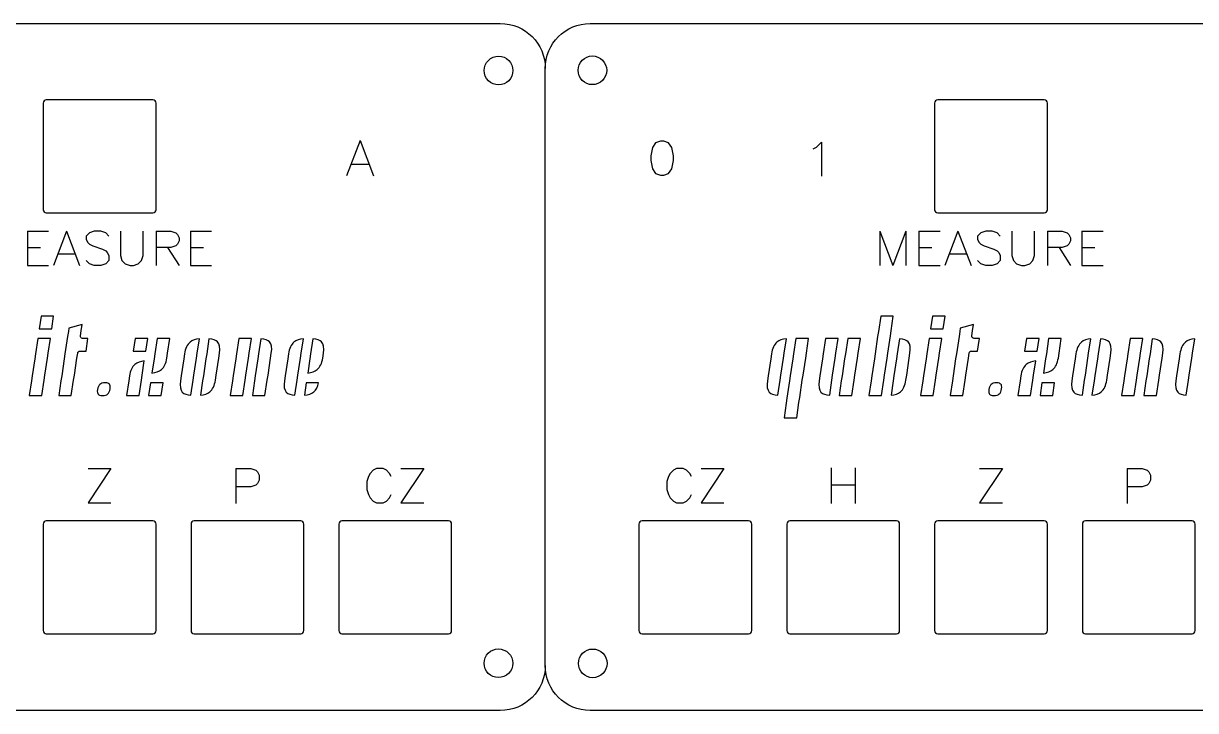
# Model space of a CAD drawing. Extents: x 0 to 498, y 0 to 383.
# Drawn here: x 240.4 to 371.3, y 0 to 76.7 of the extents above; entities that cross this region are included whole.
import ezdxf

# ---------------------------------------------------------------- set-up
doc = ezdxf.new("R2010")
doc.units = 0
doc.layers.get('0').update_dxf_attribs({"true_color": 0xffffff})

msp = doc.modelspace()

# ---------------------------------------------------------------- linework, layer by layer
at = {"color": 1, "true_color": 0xff0000}
for p, q in [((204.14, 76.7), (293.65, 76.7)), ((303.7, 76.7), (393.21, 76.7)), ((303.7, 76.7), (303.7, 76.7)), ((295.06, 71.45), (295.06, 71.45)), ((298.68, 5.03), (298.68, 71.67)), ((305.54, 71.47), (305.54, 71.47)), ((254.85, 68.16), (242.95, 68.16)), ((354.41, 68.16), (342.51, 68.16)), ((242.95, 55.55), (254.85, 55.55)), ((342.51, 55.55), (354.41, 55.55)), ((242.36, 44.02), (242.15, 42.6)), ((243.77, 44.02), (242.36, 44.02)), ((243.56, 42.6), (243.77, 44.02)), ((337.55, 44.02), (336.14, 44.02)), ((336.14, 44.02), (336.14, 44.02)), ((337.31, 42.38), (337.55, 44.02)), ((341.92, 44.02), (341.71, 42.6)), ((343.33, 44.02), (341.92, 44.02)), ((343.12, 42.6), (343.33, 44.02)), ((242.15, 42.6), (243.56, 42.6)), ((245.41, 42.31), (245.33, 41.76)), ((245.46, 42.67), (245.41, 42.31)), ((246.94, 43.1), (245.46, 42.67)), ((246.75, 41.83), (246.83, 42.38)), ((246.83, 42.38), (246.94, 43.1)), ((246.94, 43.1), (246.94, 43.1)), ((335.88, 42.31), (335.8, 41.76)), ((337.22, 41.83), (337.31, 42.38)), ((341.71, 42.6), (343.12, 42.6)), ((344.97, 42.31), (344.89, 41.76)), ((345.02, 42.67), (344.97, 42.31)), ((346.5, 43.1), (345.02, 42.67)), ((346.31, 41.83), (346.39, 42.38)), ((346.39, 42.38), (346.5, 43.1)), ((346.5, 43.1), (346.5, 43.1)), ((243.4, 41.54), (241.99, 41.54)), ((243.15, 39.9), (243.4, 41.54)), ((245.33, 41.76), (245.03, 39.83)), ((247.39, 40.12), (247.6, 41.54)), ((252.86, 41.54), (252.65, 40.12)), ((254.27, 41.54), (252.86, 41.54)), ((254.06, 40.12), (254.27, 41.54)), ((256.75, 41.54), (255.33, 41.54)), ((255.33, 41.54), (255.33, 41.54)), ((256.5, 39.9), (256.75, 41.54)), ((259.81, 39.9), (260.05, 41.5)), ((261.11, 41.51), (260.86, 39.83)), ((261.11, 41.51), (261.11, 41.51)), ((264.44, 41.54), (264.18, 39.83)), ((265.85, 41.54), (264.44, 41.54)), ((265.6, 39.9), (265.85, 41.54)), ((266.91, 41.51), (266.66, 39.83)), ((266.91, 41.51), (266.91, 41.51)), ((271.42, 39.9), (271.66, 41.5)), ((272.72, 41.51), (272.47, 39.83)), ((272.72, 41.51), (272.72, 41.51)), ((325.36, 39.9), (325.6, 41.5)), ((328.08, 41.54), (326.67, 41.54)), ((326.67, 41.54), (326.67, 41.54)), ((327.84, 39.9), (328.08, 41.54)), ((329.98, 41.54), (329.72, 39.83)), ((331.39, 41.54), (329.98, 41.54)), ((331.14, 39.9), (331.39, 41.54)), ((332.46, 41.54), (332.2, 39.83)), ((333.87, 41.54), (332.46, 41.54)), ((333.62, 39.9), (333.87, 41.54)), ((335.8, 41.76), (335.51, 39.83)), ((336.93, 39.9), (337.22, 41.83)), ((338.24, 41.51), (337.98, 39.83)), ((338.24, 41.51), (338.24, 41.51)), ((342.96, 41.54), (341.55, 41.54)), ((342.71, 39.9), (342.96, 41.54)), ((344.89, 41.76), (344.59, 39.83)), ((346.95, 40.12), (347.16, 41.54)), ((352.42, 41.54), (352.21, 40.12)), ((353.83, 41.54), (352.42, 41.54)), ((353.62, 40.12), (353.83, 41.54)), ((356.31, 41.54), (354.89, 41.54)), ((354.89, 41.54), (354.89, 41.54)), ((356.06, 39.9), (356.31, 41.54)), ((359.36, 39.9), (359.61, 41.5)), ((360.67, 41.51), (360.42, 39.83)), ((360.67, 41.51), (360.67, 41.51)), ((364, 41.54), (363.74, 39.83)), ((365.41, 41.54), (364, 41.54)), ((365.16, 39.9), (365.41, 41.54)), ((366.47, 41.51), (366.22, 39.83)), ((366.47, 41.51), (366.47, 41.51)), ((370.98, 39.9), (371.22, 41.5)), ((241.65, 39.28), (241.36, 37.35)), ((241.73, 39.83), (241.65, 39.28)), ((242.78, 37.42), (243.07, 39.35)), ((243.07, 39.35), (243.15, 39.9)), ((244.95, 39.28), (244.67, 37.35)), ((245.03, 39.83), (244.95, 39.28)), ((246.09, 37.42), (246.37, 39.35)), ((246.37, 39.35), (246.46, 39.9)), ((246.71, 40.12), (247.39, 40.12)), ((252.65, 40.12), (254.06, 40.12)), ((254.99, 39.28), (254.75, 37.68)), ((255.08, 39.83), (254.99, 39.28)), ((256.42, 39.35), (256.5, 39.9)), ((258.3, 39.28), (258.02, 37.35)), ((258.38, 39.83), (258.3, 39.28)), ((259.72, 39.35), (259.81, 39.9)), ((260.78, 39.28), (260.49, 37.35)), ((260.86, 39.83), (260.78, 39.28)), ((261.92, 37.42), (262.2, 39.35)), ((262.2, 39.35), (262.29, 39.9)), ((264.1, 39.28), (263.81, 37.35)), ((264.18, 39.83), (264.1, 39.28)), ((265.52, 39.35), (265.6, 39.9)), ((266.58, 39.28), (266.29, 37.35)), ((266.66, 39.83), (266.58, 39.28)), ((268, 39.35), (268.08, 39.9)), ((269.92, 39.28), (269.62, 37.35)), ((270, 39.83), (269.92, 39.28)), ((271.04, 37.42), (271.34, 39.35)), ((271.34, 39.35), (271.42, 39.9)), ((272.39, 39.28), (272.15, 37.68)), ((272.47, 39.83), (272.39, 39.28)), ((273.82, 39.35), (273.9, 39.9)), ((273.9, 39.9), (273.9, 39.9)), ((323.86, 39.28), (323.56, 37.35)), ((323.94, 39.83), (323.86, 39.28)), ((324.99, 37.42), (325.28, 39.35)), ((325.28, 39.35), (325.36, 39.9)), ((326.33, 39.28), (326.04, 37.35)), ((326.41, 39.83), (326.33, 39.28)), ((327.47, 37.42), (327.76, 39.35)), ((327.76, 39.35), (327.84, 39.9)), ((329.64, 39.28), (329.35, 37.35)), ((329.72, 39.83), (329.64, 39.28)), ((331.06, 39.35), (331.14, 39.9)), ((332.11, 39.28), (331.83, 37.35)), ((332.2, 39.83), (332.11, 39.28)), ((333.54, 39.35), (333.62, 39.9)), ((335.43, 39.28), (335.14, 37.35)), ((335.51, 39.83), (335.43, 39.28)), ((336.85, 39.35), (336.93, 39.9)), ((337.9, 39.28), (337.62, 37.35)), ((337.98, 39.83), (337.9, 39.28)), ((339.04, 37.42), (339.33, 39.35)), ((339.33, 39.35), (339.41, 39.9)), ((341.21, 39.28), (340.92, 37.35)), ((341.29, 39.83), (341.21, 39.28)), ((342.34, 37.42), (342.63, 39.35)), ((342.63, 39.35), (342.71, 39.9)), ((344.51, 39.28), (344.22, 37.35)), ((344.59, 39.83), (344.51, 39.28)), ((345.65, 37.42), (345.93, 39.35)), ((345.93, 39.35), (346.01, 39.9)), ((346.27, 40.12), (346.95, 40.12)), ((352.21, 40.12), (353.62, 40.12)), ((354.55, 39.28), (354.31, 37.68)), ((354.64, 39.83), (354.55, 39.28)), ((355.98, 39.35), (356.06, 39.9)), ((357.86, 39.28), (357.57, 37.35)), ((357.94, 39.83), (357.86, 39.28)), ((359.28, 39.35), (359.36, 39.9)), ((360.34, 39.28), (360.05, 37.35)), ((360.42, 39.83), (360.34, 39.28)), ((361.48, 37.42), (361.76, 39.35)), ((361.76, 39.35), (361.85, 39.9)), ((363.66, 39.28), (363.37, 37.35)), ((363.74, 39.83), (363.66, 39.28)), ((365.08, 39.35), (365.16, 39.9)), ((366.14, 39.28), (365.85, 37.35)), ((366.22, 39.83), (366.14, 39.28)), ((367.56, 39.35), (367.64, 39.9)), ((369.48, 39.28), (369.18, 37.35)), ((369.56, 39.83), (369.48, 39.28)), ((370.6, 37.42), (370.9, 39.35)), ((370.9, 39.35), (370.98, 39.9)), ((253.65, 37.42), (253.89, 39.02)), ((253.89, 39.02), (253.89, 39.02)), ((353.21, 37.42), (353.45, 39.02)), ((353.45, 39.02), (353.45, 39.02)), ((241.28, 36.8), (241.03, 35.16)), ((241.36, 37.35), (241.28, 36.8)), ((242.44, 35.16), (242.7, 36.87)), ((242.7, 36.87), (242.78, 37.42)), ((244.58, 36.8), (244.33, 35.16)), ((244.67, 37.35), (244.58, 36.8)), ((245.74, 35.16), (246, 36.87)), ((246, 36.87), (246.09, 37.42)), ((252.15, 36.8), (251.9, 35.16)), ((252.23, 37.35), (252.15, 36.8)), ((253.31, 35.16), (253.57, 36.87)), ((253.57, 36.87), (253.65, 37.42)), ((258.02, 37.35), (257.93, 36.8)), ((259.1, 35.19), (259.35, 36.87)), ((259.35, 36.87), (259.44, 37.42)), ((260.41, 36.8), (260.17, 35.2)), ((260.49, 37.35), (260.41, 36.8)), ((261.83, 36.87), (261.92, 37.42)), ((263.73, 36.8), (263.48, 35.16)), ((263.81, 37.35), (263.73, 36.8)), ((264.89, 35.16), (265.15, 36.87)), ((265.15, 36.87), (265.24, 37.42)), ((266.21, 36.8), (265.96, 35.16)), ((266.29, 37.35), (266.21, 36.8)), ((267.37, 35.16), (267.63, 36.87)), ((267.63, 36.87), (267.72, 37.42)), ((269.62, 37.35), (269.54, 36.8)), ((270.71, 35.19), (270.96, 36.87)), ((270.96, 36.87), (271.04, 37.42)), ((323.56, 37.35), (323.48, 36.8)), ((324.65, 35.19), (324.9, 36.87)), ((324.9, 36.87), (324.99, 37.42)), ((325.96, 36.8), (325.67, 34.87)), ((326.04, 37.35), (325.96, 36.8)), ((327.38, 36.87), (327.47, 37.42)), ((329.35, 37.35), (329.27, 36.8)), ((330.44, 35.19), (330.69, 36.87)), ((330.69, 36.87), (330.77, 37.42)), ((331.74, 36.8), (331.5, 35.16)), ((331.83, 37.35), (331.74, 36.8)), ((332.91, 35.16), (333.17, 36.87)), ((333.17, 36.87), (333.25, 37.42)), ((335.06, 36.8), (334.81, 35.16)), ((335.14, 37.35), (335.06, 36.8)), ((336.22, 35.16), (336.48, 36.87)), ((336.48, 36.87), (336.56, 37.42)), ((337.53, 36.8), (337.29, 35.2)), ((337.62, 37.35), (337.53, 36.8)), ((338.96, 36.87), (339.04, 37.42)), ((340.83, 36.8), (340.59, 35.16)), ((340.92, 37.35), (340.83, 36.8)), ((342, 35.16), (342.26, 36.87)), ((342.26, 36.87), (342.34, 37.42)), ((344.14, 36.8), (343.89, 35.16)), ((344.22, 37.35), (344.14, 36.8)), ((345.3, 35.16), (345.56, 36.87)), ((345.56, 36.87), (345.65, 37.42)), ((351.7, 36.8), (351.46, 35.16)), ((351.79, 37.35), (351.7, 36.8)), ((352.87, 35.16), (353.13, 36.87)), ((353.13, 36.87), (353.21, 37.42)), ((357.57, 37.35), (357.49, 36.8)), ((358.66, 35.19), (358.91, 36.87)), ((358.91, 36.87), (359, 37.42)), ((359.97, 36.8), (359.73, 35.2)), ((360.05, 37.35), (359.97, 36.8)), ((361.39, 36.87), (361.48, 37.42)), ((363.29, 36.8), (363.04, 35.16)), ((363.37, 37.35), (363.29, 36.8)), ((364.45, 35.16), (364.71, 36.87)), ((364.71, 36.87), (364.79, 37.42)), ((365.77, 36.8), (365.52, 35.16)), ((365.85, 37.35), (365.77, 36.8)), ((366.93, 35.16), (367.19, 36.87)), ((367.19, 36.87), (367.27, 37.42)), ((369.18, 37.35), (369.1, 36.8)), ((370.27, 35.19), (370.52, 36.87)), ((370.52, 36.87), (370.6, 37.42)), ((249.51, 36.58), (249.51, 36.58)), ((254.59, 36.58), (254.38, 35.16)), ((256, 36.58), (254.59, 36.58)), ((255.79, 35.16), (256, 36.58)), ((271.98, 36.58), (271.78, 35.2)), ((273.36, 36.58), (271.98, 36.58)), ((349.07, 36.58), (349.07, 36.58)), ((354.15, 36.58), (353.94, 35.16)), ((355.56, 36.58), (354.15, 36.58)), ((355.35, 35.16), (355.56, 36.58)), ((241.03, 35.16), (242.44, 35.16)), ((244.33, 35.16), (245.74, 35.16)), ((251.9, 35.16), (253.31, 35.16)), ((254.38, 35.16), (255.79, 35.16)), ((263.48, 35.16), (264.89, 35.16)), ((265.96, 35.16), (267.37, 35.16)), ((325.59, 34.32), (325.34, 32.68)), ((325.67, 34.87), (325.59, 34.32)), ((326.76, 32.68), (327.01, 34.39)), ((327.01, 34.39), (327.1, 34.94)), ((331.5, 35.16), (332.91, 35.16)), ((334.81, 35.16), (336.22, 35.16)), ((340.59, 35.16), (342, 35.16)), ((343.89, 35.16), (345.3, 35.16)), ((351.46, 35.16), (352.87, 35.16)), ((353.94, 35.16), (355.35, 35.16)), ((363.04, 35.16), (364.45, 35.16)), ((365.52, 35.16), (366.93, 35.16)), ((325.34, 32.68), (326.76, 32.68)), ((254.85, 21.17), (242.95, 21.17)), ((271.36, 21.17), (259.46, 21.17)), ((287.87, 21.17), (275.97, 21.17)), ((321.39, 21.17), (309.49, 21.17)), ((337.9, 21.17), (326, 21.17)), ((354.41, 21.17), (342.51, 21.17)), ((370.92, 21.17), (359.02, 21.17)), ((242.95, 8.56), (254.85, 8.56)), ((259.46, 8.56), (271.36, 8.56)), ((275.97, 8.56), (287.87, 8.56)), ((309.49, 8.56), (321.39, 8.56)), ((342.51, 8.56), (354.41, 8.56)), ((359.02, 8.56), (370.92, 8.56)), ((295.05, 5.28), (295.05, 5.28)), ((305.58, 5.27), (305.58, 5.27)), ((293.65, 0), (204.14, 0)), ((393.21, 0), (303.7, 0))]:
    msp.add_line(p, q, dxfattribs=at)
at = {"color": 7, "true_color": 0xffffff}
for p, q in [((277.99, 63.63), (276.49, 59.7)), ((277.99, 63.63), (279.48, 59.7)), ((310.64, 62.84), (310.45, 61.94)), ((311, 63.39), (310.64, 62.84)), ((311.54, 63.57), (311, 63.39)), ((311.91, 63.57), (311.54, 63.57)), ((312.45, 63.39), (311.91, 63.57)), ((312.82, 62.84), (312.45, 63.39)), ((313, 61.94), (312.82, 62.84)), ((328.61, 62.72), (328.97, 62.9)), ((328.97, 62.9), (329.51, 63.45)), ((329.51, 63.45), (329.51, 59.66)), ((310.45, 61.94), (310.45, 61.39)), ((313, 61.39), (313, 61.94)), ((277.05, 61.01), (278.92, 61.01)), ((310.45, 61.39), (310.64, 60.48)), ((310.64, 60.48), (311, 59.94)), ((312.45, 59.94), (312.82, 60.48)), ((312.82, 60.48), (313, 61.39)), ((311, 59.94), (311.54, 59.75)), ((311.54, 59.75), (311.91, 59.75)), ((311.91, 59.75), (312.45, 59.94)), ((240.85, 53.51), (240.85, 49.69)), ((240.85, 53.51), (243.21, 53.51)), ((245.21, 53.51), (243.76, 49.69)), ((245.21, 53.51), (246.67, 49.69)), ((247.76, 53.33), (247.4, 52.97)), ((247.4, 52.97), (247.4, 52.6)), ((247.4, 52.6), (247.58, 52.24)), ((248.31, 53.51), (247.76, 53.33)), ((249.03, 53.51), (248.31, 53.51)), ((249.58, 53.33), (249.03, 53.51)), ((249.94, 52.97), (249.58, 53.33)), ((251.22, 53.51), (251.22, 50.78)), ((253.77, 50.78), (253.77, 53.51)), ((255.22, 53.51), (255.22, 49.69)), ((255.22, 53.51), (256.86, 53.51)), ((256.86, 53.51), (257.41, 53.33)), ((257.41, 53.33), (257.59, 53.15)), ((257.59, 53.15), (257.77, 52.78)), ((257.77, 52.42), (257.59, 52.06)), ((257.77, 52.78), (257.77, 52.42)), ((259.04, 53.51), (259.04, 49.69)), ((259.04, 53.51), (261.41, 53.51)), ((336.04, 53.51), (336.04, 49.69)), ((336.04, 53.51), (337.49, 49.69)), ((338.95, 53.51), (337.49, 49.69)), ((338.95, 53.51), (338.95, 49.69)), ((340.41, 53.51), (340.41, 49.69)), ((340.41, 53.51), (342.77, 53.51)), ((344.77, 53.51), (343.32, 49.69)), ((344.77, 53.51), (346.23, 49.69)), ((347.32, 53.33), (346.96, 52.97)), ((346.96, 52.97), (346.96, 52.6)), ((346.96, 52.6), (347.14, 52.24)), ((347.87, 53.51), (347.32, 53.33)), ((348.59, 53.51), (347.87, 53.51)), ((349.14, 53.33), (348.59, 53.51)), ((349.5, 52.97), (349.14, 53.33)), ((350.78, 53.51), (350.78, 50.78)), ((353.33, 50.78), (353.33, 53.51)), ((354.78, 53.51), (354.78, 49.69)), ((354.78, 53.51), (356.42, 53.51)), ((356.42, 53.51), (356.97, 53.33)), ((356.97, 53.33), (357.15, 53.15)), ((357.15, 53.15), (357.33, 52.78)), ((357.33, 52.42), (357.15, 52.06)), ((357.33, 52.78), (357.33, 52.42)), ((358.6, 53.51), (358.6, 49.69)), ((358.6, 53.51), (360.97, 53.51)), ((240.85, 51.69), (242.3, 51.69)), ((247.58, 52.24), (247.76, 52.06)), ((247.76, 52.06), (248.13, 51.87)), ((248.13, 51.87), (249.22, 51.51)), ((249.22, 51.51), (249.58, 51.33)), ((249.58, 51.33), (249.76, 51.15)), ((249.76, 51.15), (249.94, 50.78)), ((256.86, 51.69), (255.22, 51.69)), ((256.5, 51.69), (257.77, 49.69)), ((257.41, 51.87), (256.86, 51.69)), ((257.59, 52.06), (257.41, 51.87)), ((259.04, 51.69), (260.5, 51.69)), ((340.41, 51.69), (341.86, 51.69)), ((347.14, 52.24), (347.32, 52.06)), ((347.32, 52.06), (347.68, 51.87)), ((347.68, 51.87), (348.78, 51.51)), ((348.78, 51.51), (349.14, 51.33)), ((349.14, 51.33), (349.32, 51.15)), ((349.32, 51.15), (349.5, 50.78)), ((356.42, 51.69), (354.78, 51.69)), ((356.06, 51.69), (357.33, 49.69)), ((356.97, 51.87), (356.42, 51.69)), ((357.15, 52.06), (356.97, 51.87)), ((358.6, 51.69), (360.06, 51.69)), ((244.3, 50.97), (246.12, 50.97)), ((247.76, 49.87), (247.4, 50.24)), ((248.31, 49.69), (247.76, 49.87)), ((249.58, 49.87), (249.03, 49.69)), ((249.94, 50.24), (249.58, 49.87)), ((249.94, 50.78), (249.94, 50.24)), ((251.22, 50.78), (251.4, 50.24)), ((251.4, 50.24), (251.76, 49.87)), ((251.76, 49.87), (252.31, 49.69)), ((252.67, 49.69), (253.22, 49.87)), ((253.22, 49.87), (253.58, 50.24)), ((253.58, 50.24), (253.77, 50.78)), ((343.86, 50.97), (345.68, 50.97)), ((347.32, 49.87), (346.96, 50.24)), ((347.87, 49.69), (347.32, 49.87)), ((349.14, 49.87), (348.59, 49.69)), ((349.5, 50.24), (349.14, 49.87)), ((349.5, 50.78), (349.5, 50.24)), ((350.78, 50.78), (350.96, 50.24)), ((350.96, 50.24), (351.32, 49.87)), ((351.32, 49.87), (351.87, 49.69)), ((352.23, 49.69), (352.78, 49.87)), ((352.78, 49.87), (353.14, 50.24)), ((353.14, 50.24), (353.33, 50.78)), ((240.85, 49.69), (243.21, 49.69)), ((249.03, 49.69), (248.31, 49.69)), ((252.31, 49.69), (252.67, 49.69)), ((259.04, 49.69), (261.41, 49.69)), ((340.41, 49.69), (342.77, 49.69)), ((348.59, 49.69), (347.87, 49.69)), ((351.87, 49.69), (352.23, 49.69)), ((358.6, 49.69), (360.97, 49.69)), ((250.17, 27.02), (247.63, 23.2)), ((247.63, 27.02), (250.17, 27.02)), ((264.11, 27.02), (264.11, 23.11)), ((264.11, 27.02), (265.78, 27.02)), ((265.78, 27.02), (266.34, 26.83)), ((266.34, 26.83), (266.53, 26.64)), ((266.53, 26.64), (266.71, 26.27)), ((266.71, 26.27), (266.71, 25.71)), ((279.11, 26.47), (278.93, 26.11)), ((279.47, 26.84), (279.11, 26.47)), ((279.84, 27.02), (279.47, 26.84)), ((280.56, 27.02), (279.84, 27.02)), ((280.93, 26.84), (280.56, 27.02)), ((281.29, 26.47), (280.93, 26.84)), ((281.47, 26.11), (281.29, 26.47)), ((285.11, 27.02), (282.56, 23.2)), ((282.56, 27.02), (285.11, 27.02)), ((312.63, 26.47), (312.45, 26.11)), ((312.99, 26.84), (312.63, 26.47)), ((313.35, 27.02), (312.99, 26.84)), ((314.08, 27.02), (313.35, 27.02)), ((314.45, 26.84), (314.08, 27.02)), ((314.81, 26.47), (314.45, 26.84)), ((314.99, 26.11), (314.81, 26.47)), ((318.63, 27.02), (316.08, 23.2)), ((316.08, 27.02), (318.63, 27.02)), ((330.61, 27.11), (330.61, 23.11)), ((333.28, 27.11), (333.28, 23.11)), ((349.73, 27.02), (347.19, 23.2)), ((347.19, 27.02), (349.73, 27.02)), ((363.67, 27.02), (363.67, 23.11)), ((363.67, 27.02), (365.34, 27.02)), ((365.34, 27.02), (365.9, 26.83)), ((365.9, 26.83), (366.08, 26.64)), ((366.08, 26.64), (366.27, 26.27)), ((366.27, 26.27), (366.27, 25.71)), ((265.78, 24.97), (264.11, 24.97)), ((266.34, 25.16), (265.78, 24.97)), ((266.53, 25.34), (266.34, 25.16)), ((266.71, 25.71), (266.53, 25.34)), ((278.93, 26.11), (278.74, 25.56)), ((278.74, 25.56), (278.74, 24.66)), ((312.45, 26.11), (312.26, 25.56)), ((312.26, 25.56), (312.26, 24.66)), ((330.61, 25.21), (333.28, 25.21)), ((365.34, 24.97), (363.67, 24.97)), ((365.9, 25.16), (365.34, 24.97)), ((366.08, 25.34), (365.9, 25.16)), ((366.27, 25.71), (366.08, 25.34)), ((278.74, 24.66), (278.93, 24.11)), ((278.93, 24.11), (279.11, 23.75)), ((279.11, 23.75), (279.47, 23.38)), ((280.93, 23.38), (281.29, 23.75)), ((281.29, 23.75), (281.47, 24.11)), ((312.26, 24.66), (312.45, 24.11)), ((312.45, 24.11), (312.63, 23.75)), ((312.63, 23.75), (312.99, 23.38)), ((314.45, 23.38), (314.81, 23.75)), ((314.81, 23.75), (314.99, 24.11)), ((247.63, 23.2), (250.17, 23.2)), ((279.47, 23.38), (279.84, 23.2)), ((279.84, 23.2), (280.56, 23.2)), ((280.56, 23.2), (280.93, 23.38)), ((282.56, 23.2), (285.11, 23.2)), ((312.99, 23.38), (313.35, 23.2)), ((313.35, 23.2), (314.08, 23.2)), ((314.08, 23.2), (314.45, 23.38)), ((316.08, 23.2), (318.63, 23.2)), ((347.19, 23.2), (349.73, 23.2))]:
    msp.add_line(p, q, dxfattribs=at)
at = {"color": 1, "true_color": 0xff0000}
for points in [[(293.65, 76.7), (296.44, 76.7), (298.68, 74.46), (298.68, 71.67)], [(298.68, 71.67), (298.68, 74.46), (300.92, 76.7), (303.7, 76.7)], [(291.86, 71.45), (291.86, 71.87), (292.02, 72.28), (292.32, 72.58)], [(292.32, 72.58), (292.62, 72.88), (293.03, 73.05), (293.46, 73.05)], [(293.46, 73.05), (293.88, 73.05), (294.29, 72.88), (294.59, 72.58)], [(294.59, 72.58), (294.89, 72.28), (295.06, 71.87), (295.06, 71.45)], [(302.34, 71.47), (302.34, 71.89), (302.51, 72.3), (302.81, 72.6)], [(302.81, 72.6), (303.11, 72.9), (303.52, 73.07), (303.94, 73.07)], [(303.94, 73.07), (304.37, 73.07), (304.77, 72.9), (305.07, 72.6)], [(305.07, 72.6), (305.37, 72.3), (305.54, 71.89), (305.54, 71.47)], [(292.32, 70.31), (292.02, 70.61), (291.86, 71.02), (291.86, 71.45)], [(295.06, 71.45), (295.06, 71.02), (294.89, 70.61), (294.59, 70.31)], [(302.81, 70.34), (302.51, 70.64), (302.34, 71.04), (302.34, 71.47)], [(305.54, 71.47), (305.54, 71.04), (305.37, 70.64), (305.07, 70.34)], [(293.46, 69.85), (293.03, 69.85), (292.62, 70.01), (292.32, 70.31)], [(294.59, 70.31), (294.29, 70.01), (293.88, 69.85), (293.46, 69.85)], [(303.94, 69.87), (303.52, 69.87), (303.11, 70.04), (302.81, 70.34)], [(305.07, 70.34), (304.77, 70.04), (304.37, 69.87), (303.94, 69.87)], [(242.95, 68.16), (242.75, 68.16), (242.6, 68), (242.6, 67.81)], [(255.2, 67.81), (255.2, 68), (255.04, 68.16), (254.85, 68.16)], [(342.51, 68.16), (342.31, 68.16), (342.15, 68), (342.15, 67.81)], [(354.76, 67.81), (354.76, 68), (354.6, 68.16), (354.41, 68.16)], [(242.6, 67.81), (242.6, 67.81), (242.6, 55.91), (242.6, 55.91)], [(255.2, 55.91), (255.2, 55.91), (255.2, 67.81), (255.2, 67.81)], [(342.15, 67.81), (342.15, 67.81), (342.15, 55.91), (342.15, 55.91)], [(354.76, 55.91), (354.76, 55.91), (354.76, 67.81), (354.76, 67.81)], [(242.6, 55.91), (242.6, 55.71), (242.75, 55.55), (242.95, 55.55)], [(254.85, 55.55), (255.04, 55.55), (255.2, 55.71), (255.2, 55.91)], [(342.15, 55.91), (342.15, 55.71), (342.31, 55.55), (342.51, 55.55)], [(354.41, 55.55), (354.6, 55.55), (354.76, 55.71), (354.76, 55.91)], [(336.14, 44.02), (336.14, 44.02), (335.88, 42.31), (335.88, 42.31)], [(245.41, 42.31), (245.41, 42.31), (245.41, 42.31), (245.41, 42.31)], [(335.88, 42.31), (335.88, 42.31), (335.88, 42.31), (335.88, 42.31)], [(344.97, 42.31), (344.97, 42.31), (344.97, 42.31), (344.97, 42.31)], [(241.99, 41.54), (241.99, 41.54), (241.73, 39.83), (241.73, 39.83)], [(246.81, 41.63), (246.76, 41.69), (246.74, 41.76), (246.75, 41.83)], [(247, 41.54), (246.92, 41.54), (246.85, 41.57), (246.81, 41.63)], [(247.6, 41.54), (247.6, 41.54), (247, 41.54), (247, 41.54)], [(255.33, 41.54), (255.33, 41.54), (255.08, 39.83), (255.08, 39.83)], [(259, 41.12), (258.69, 40.85), (258.48, 40.43), (258.38, 39.83)], [(260.05, 41.5), (259.61, 41.45), (259.25, 41.34), (259, 41.12)], [(262.08, 41.15), (261.9, 41.36), (261.57, 41.47), (261.11, 41.51)], [(262.29, 39.9), (262.38, 40.51), (262.29, 40.9), (262.08, 41.15)], [(267.88, 41.15), (267.7, 41.36), (267.37, 41.47), (266.91, 41.51)], [(268.08, 39.9), (268.18, 40.51), (268.09, 40.9), (267.88, 41.15)], [(270.61, 41.12), (270.3, 40.85), (270.09, 40.43), (270, 39.83)], [(271.66, 41.5), (271.22, 41.45), (270.86, 41.34), (270.61, 41.12)], [(273.69, 41.15), (273.51, 41.36), (273.18, 41.47), (272.72, 41.51)], [(273.9, 39.9), (273.99, 40.51), (273.9, 40.9), (273.69, 41.15)], [(324.55, 41.12), (324.24, 40.85), (324.03, 40.43), (323.94, 39.83)], [(325.6, 41.5), (325.16, 41.45), (324.8, 41.34), (324.55, 41.12)], [(326.67, 41.54), (326.67, 41.54), (326.41, 39.83), (326.41, 39.83)], [(339.21, 41.15), (339.03, 41.36), (338.7, 41.47), (338.24, 41.51)], [(339.41, 39.9), (339.5, 40.51), (339.41, 40.9), (339.21, 41.15)], [(341.55, 41.54), (341.55, 41.54), (341.29, 39.83), (341.29, 39.83)], [(346.37, 41.63), (346.32, 41.69), (346.3, 41.76), (346.31, 41.83)], [(346.56, 41.54), (346.48, 41.54), (346.41, 41.57), (346.37, 41.63)], [(347.16, 41.54), (347.16, 41.54), (346.56, 41.54), (346.56, 41.54)], [(354.89, 41.54), (354.89, 41.54), (354.64, 39.83), (354.64, 39.83)], [(358.56, 41.12), (358.25, 40.85), (358.04, 40.43), (357.94, 39.83)], [(359.61, 41.5), (359.17, 41.45), (358.81, 41.34), (358.56, 41.12)], [(361.64, 41.15), (361.46, 41.36), (361.13, 41.47), (360.67, 41.51)], [(361.85, 39.9), (361.94, 40.51), (361.85, 40.9), (361.64, 41.15)], [(367.44, 41.15), (367.26, 41.36), (366.93, 41.47), (366.47, 41.51)], [(367.64, 39.9), (367.74, 40.51), (367.65, 40.9), (367.44, 41.15)], [(370.17, 41.12), (369.86, 40.85), (369.65, 40.43), (369.56, 39.83)], [(371.22, 41.5), (370.78, 41.45), (370.42, 41.34), (370.17, 41.12)], [(241.73, 39.83), (241.73, 39.83), (241.73, 39.83), (241.73, 39.83)], [(246.37, 39.35), (246.37, 39.35), (246.37, 39.35), (246.37, 39.35)], [(246.46, 39.9), (246.47, 40.03), (246.58, 40.12), (246.71, 40.12)], [(255.08, 39.83), (255.08, 39.83), (255.08, 39.83), (255.08, 39.83)], [(255.8, 38.06), (256.12, 38.33), (256.33, 38.75), (256.42, 39.35)], [(259.44, 37.42), (259.44, 37.42), (259.72, 39.35), (259.72, 39.35)], [(259.72, 39.35), (259.72, 39.35), (259.72, 39.35), (259.72, 39.35)], [(262.2, 39.35), (262.2, 39.35), (262.2, 39.35), (262.2, 39.35)], [(265.24, 37.42), (265.24, 37.42), (265.52, 39.35), (265.52, 39.35)], [(265.52, 39.35), (265.52, 39.35), (265.52, 39.35), (265.52, 39.35)], [(267.72, 37.42), (267.72, 37.42), (268, 39.35), (268, 39.35)], [(268, 39.35), (268, 39.35), (268, 39.35), (268, 39.35)], [(270, 39.83), (270, 39.83), (270, 39.83), (270, 39.83)], [(272.47, 39.83), (272.47, 39.83), (272.47, 39.83), (272.47, 39.83)], [(273.2, 38.06), (273.52, 38.33), (273.73, 38.75), (273.82, 39.35)], [(323.94, 39.83), (323.94, 39.83), (323.94, 39.83), (323.94, 39.83)], [(326.41, 39.83), (326.41, 39.83), (326.41, 39.83), (326.41, 39.83)], [(330.77, 37.42), (330.77, 37.42), (331.06, 39.35), (331.06, 39.35)], [(331.06, 39.35), (331.06, 39.35), (331.06, 39.35), (331.06, 39.35)], [(333.25, 37.42), (333.25, 37.42), (333.54, 39.35), (333.54, 39.35)], [(333.54, 39.35), (333.54, 39.35), (333.54, 39.35), (333.54, 39.35)], [(336.56, 37.42), (336.56, 37.42), (336.85, 39.35), (336.85, 39.35)], [(336.85, 39.35), (336.85, 39.35), (336.85, 39.35), (336.85, 39.35)], [(339.33, 39.35), (339.33, 39.35), (339.33, 39.35), (339.33, 39.35)], [(341.29, 39.83), (341.29, 39.83), (341.29, 39.83), (341.29, 39.83)], [(345.93, 39.35), (345.93, 39.35), (345.93, 39.35), (345.93, 39.35)], [(346.01, 39.9), (346.03, 40.03), (346.14, 40.12), (346.27, 40.12)], [(354.64, 39.83), (354.64, 39.83), (354.64, 39.83), (354.64, 39.83)], [(355.36, 38.06), (355.68, 38.33), (355.89, 38.75), (355.98, 39.35)], [(359, 37.42), (359, 37.42), (359.28, 39.35), (359.28, 39.35)], [(359.28, 39.35), (359.28, 39.35), (359.28, 39.35), (359.28, 39.35)], [(361.76, 39.35), (361.76, 39.35), (361.76, 39.35), (361.76, 39.35)], [(364.79, 37.42), (364.79, 37.42), (365.08, 39.35), (365.08, 39.35)], [(365.08, 39.35), (365.08, 39.35), (365.08, 39.35), (365.08, 39.35)], [(367.27, 37.42), (367.27, 37.42), (367.56, 39.35), (367.56, 39.35)], [(367.56, 39.35), (367.56, 39.35), (367.56, 39.35), (367.56, 39.35)], [(369.56, 39.83), (369.56, 39.83), (369.56, 39.83), (369.56, 39.83)], [(252.84, 38.64), (252.53, 38.37), (252.32, 37.95), (252.23, 37.35)], [(253.89, 39.02), (253.46, 38.97), (253.1, 38.86), (252.84, 38.64)], [(254.75, 37.68), (255.19, 37.73), (255.55, 37.84), (255.8, 38.06)], [(272.15, 37.68), (272.58, 37.73), (272.95, 37.84), (273.2, 38.06)], [(352.4, 38.64), (352.09, 38.37), (351.88, 37.95), (351.79, 37.35)], [(353.45, 39.02), (353.02, 38.97), (352.66, 38.86), (352.4, 38.64)], [(354.31, 37.68), (354.75, 37.73), (355.11, 37.84), (355.36, 38.06)], [(242.7, 36.87), (242.7, 36.87), (242.7, 36.87), (242.7, 36.87)], [(244.67, 37.35), (244.67, 37.35), (244.67, 37.35), (244.67, 37.35)], [(253.57, 36.87), (253.57, 36.87), (253.57, 36.87), (253.57, 36.87)], [(257.93, 36.8), (257.84, 36.19), (257.93, 35.8), (258.14, 35.55)], [(258.02, 37.35), (258.02, 37.35), (258.02, 37.35), (258.02, 37.35)], [(260.49, 37.35), (260.49, 37.35), (260.49, 37.35), (260.49, 37.35)], [(261.22, 35.58), (261.53, 35.85), (261.74, 36.27), (261.83, 36.87)], [(263.81, 37.35), (263.81, 37.35), (263.81, 37.35), (263.81, 37.35)], [(266.29, 37.35), (266.29, 37.35), (266.29, 37.35), (266.29, 37.35)], [(269.54, 36.8), (269.45, 36.19), (269.54, 35.8), (269.75, 35.55)], [(270.96, 36.87), (270.96, 36.87), (270.96, 36.87), (270.96, 36.87)], [(323.48, 36.8), (323.39, 36.19), (323.48, 35.8), (323.69, 35.55)], [(324.9, 36.87), (324.9, 36.87), (324.9, 36.87), (324.9, 36.87)], [(327.1, 34.94), (327.1, 34.94), (327.38, 36.87), (327.38, 36.87)], [(327.38, 36.87), (327.38, 36.87), (327.38, 36.87), (327.38, 36.87)], [(329.27, 36.8), (329.18, 36.19), (329.27, 35.8), (329.47, 35.55)], [(329.35, 37.35), (329.35, 37.35), (329.35, 37.35), (329.35, 37.35)], [(331.83, 37.35), (331.83, 37.35), (331.83, 37.35), (331.83, 37.35)], [(335.14, 37.35), (335.14, 37.35), (335.14, 37.35), (335.14, 37.35)], [(337.62, 37.35), (337.62, 37.35), (337.62, 37.35), (337.62, 37.35)], [(338.34, 35.58), (338.66, 35.85), (338.87, 36.27), (338.96, 36.87)], [(342.26, 36.87), (342.26, 36.87), (342.26, 36.87), (342.26, 36.87)], [(344.22, 37.35), (344.22, 37.35), (344.22, 37.35), (344.22, 37.35)], [(353.13, 36.87), (353.13, 36.87), (353.13, 36.87), (353.13, 36.87)], [(357.49, 36.8), (357.4, 36.19), (357.49, 35.8), (357.7, 35.55)], [(357.57, 37.35), (357.57, 37.35), (357.57, 37.35), (357.57, 37.35)], [(360.05, 37.35), (360.05, 37.35), (360.05, 37.35), (360.05, 37.35)], [(360.78, 35.58), (361.09, 35.85), (361.3, 36.27), (361.39, 36.87)], [(363.37, 37.35), (363.37, 37.35), (363.37, 37.35), (363.37, 37.35)], [(365.85, 37.35), (365.85, 37.35), (365.85, 37.35), (365.85, 37.35)], [(369.1, 36.8), (369.01, 36.19), (369.1, 35.8), (369.31, 35.55)], [(370.52, 36.87), (370.52, 36.87), (370.52, 36.87), (370.52, 36.87)], [(248.66, 35.83), (248.62, 35.55), (248.66, 35.4), (248.74, 35.31)], [(248.92, 36.4), (248.8, 36.29), (248.7, 36.11), (248.66, 35.83)], [(249.51, 36.58), (249.24, 36.58), (249.05, 36.51), (248.92, 36.4)], [(250.01, 36.43), (249.93, 36.51), (249.79, 36.58), (249.51, 36.58)], [(249.82, 35.34), (249.95, 35.45), (250.04, 35.63), (250.08, 35.91)], [(250.08, 35.91), (250.12, 36.19), (250.08, 36.34), (250.01, 36.43)], [(258.14, 35.55), (258.32, 35.34), (258.64, 35.22), (259.1, 35.19)], [(260.17, 35.2), (260.6, 35.25), (260.96, 35.36), (261.22, 35.58)], [(269.75, 35.55), (269.93, 35.34), (270.26, 35.22), (270.71, 35.19)], [(271.78, 35.2), (272.21, 35.25), (272.58, 35.36), (272.83, 35.58)], [(272.83, 35.58), (273.08, 35.8), (273.25, 36.15), (273.36, 36.58)], [(323.69, 35.55), (323.87, 35.34), (324.2, 35.22), (324.65, 35.19)], [(329.47, 35.55), (329.65, 35.34), (329.98, 35.22), (330.44, 35.19)], [(337.29, 35.2), (337.73, 35.25), (338.09, 35.36), (338.34, 35.58)], [(348.22, 35.83), (348.18, 35.55), (348.22, 35.4), (348.3, 35.31)], [(348.48, 36.4), (348.36, 36.29), (348.26, 36.11), (348.22, 35.83)], [(349.07, 36.58), (348.79, 36.58), (348.61, 36.51), (348.48, 36.4)], [(349.57, 36.43), (349.49, 36.51), (349.35, 36.58), (349.07, 36.58)], [(349.38, 35.34), (349.51, 35.45), (349.6, 35.63), (349.64, 35.91)], [(349.64, 35.91), (349.68, 36.19), (349.64, 36.34), (349.57, 36.43)], [(357.7, 35.55), (357.87, 35.34), (358.2, 35.22), (358.66, 35.19)], [(359.73, 35.2), (360.16, 35.25), (360.52, 35.36), (360.78, 35.58)], [(369.31, 35.55), (369.49, 35.34), (369.82, 35.22), (370.27, 35.19)], [(248.74, 35.31), (248.81, 35.22), (248.95, 35.16), (249.23, 35.16)], [(249.23, 35.16), (249.5, 35.16), (249.69, 35.22), (249.82, 35.34)], [(325.67, 34.87), (325.67, 34.87), (325.67, 34.87), (325.67, 34.87)], [(348.3, 35.31), (348.37, 35.22), (348.51, 35.16), (348.79, 35.16)], [(348.79, 35.16), (349.06, 35.16), (349.25, 35.22), (349.38, 35.34)], [(242.95, 21.17), (242.75, 21.17), (242.6, 21.01), (242.6, 20.82)], [(255.2, 20.82), (255.2, 21.01), (255.04, 21.17), (254.85, 21.17)], [(259.46, 21.17), (259.26, 21.17), (259.11, 21.01), (259.11, 20.82)], [(271.71, 20.82), (271.71, 21.01), (271.55, 21.17), (271.36, 21.17)], [(275.97, 21.17), (275.77, 21.17), (275.62, 21.01), (275.62, 20.82)], [(288.22, 20.82), (288.22, 21.01), (288.06, 21.17), (287.87, 21.17)], [(309.49, 21.17), (309.29, 21.17), (309.13, 21.01), (309.13, 20.82)], [(321.74, 20.82), (321.74, 21.01), (321.58, 21.17), (321.39, 21.17)], [(326, 21.17), (325.8, 21.17), (325.65, 21.01), (325.65, 20.82)], [(338.25, 20.82), (338.25, 21.01), (338.09, 21.17), (337.9, 21.17)], [(342.51, 21.17), (342.31, 21.17), (342.15, 21.01), (342.15, 20.82)], [(354.76, 20.82), (354.76, 21.01), (354.6, 21.17), (354.41, 21.17)], [(359.02, 21.17), (358.82, 21.17), (358.66, 21.01), (358.66, 20.82)], [(371.27, 20.82), (371.27, 21.01), (371.11, 21.17), (370.92, 21.17)], [(242.6, 20.82), (242.6, 20.82), (242.6, 8.92), (242.6, 8.92)], [(255.2, 8.92), (255.2, 8.92), (255.2, 20.82), (255.2, 20.82)], [(259.11, 20.82), (259.11, 20.82), (259.11, 8.92), (259.11, 8.92)], [(271.71, 8.92), (271.71, 8.92), (271.71, 20.82), (271.71, 20.82)], [(275.62, 20.82), (275.62, 20.82), (275.62, 8.92), (275.62, 8.92)], [(288.22, 8.92), (288.22, 8.92), (288.22, 20.82), (288.22, 20.82)], [(309.13, 20.82), (309.13, 20.82), (309.13, 8.92), (309.13, 8.92)], [(321.74, 8.92), (321.74, 8.92), (321.74, 20.82), (321.74, 20.82)], [(325.65, 20.82), (325.65, 20.82), (325.65, 8.92), (325.65, 8.92)], [(338.25, 8.92), (338.25, 8.92), (338.25, 20.82), (338.25, 20.82)], [(342.15, 20.82), (342.15, 20.82), (342.15, 8.92), (342.15, 8.92)], [(354.76, 8.92), (354.76, 8.92), (354.76, 20.82), (354.76, 20.82)], [(358.66, 20.82), (358.66, 20.82), (358.66, 8.92), (358.66, 8.92)], [(371.27, 8.92), (371.27, 8.92), (371.27, 20.82), (371.27, 20.82)], [(242.6, 8.92), (242.6, 8.72), (242.75, 8.56), (242.95, 8.56)], [(254.85, 8.56), (255.04, 8.56), (255.2, 8.72), (255.2, 8.92)], [(259.11, 8.92), (259.11, 8.72), (259.26, 8.56), (259.46, 8.56)], [(271.36, 8.56), (271.55, 8.56), (271.71, 8.72), (271.71, 8.92)], [(275.62, 8.92), (275.62, 8.72), (275.77, 8.56), (275.97, 8.56)], [(287.87, 8.56), (288.06, 8.56), (288.22, 8.72), (288.22, 8.92)], [(309.13, 8.92), (309.13, 8.72), (309.29, 8.56), (309.49, 8.56)], [(321.39, 8.56), (321.58, 8.56), (321.74, 8.72), (321.74, 8.92)], [(325.65, 8.92), (325.65, 8.72), (325.8, 8.56), (326, 8.56)], [(326, 8.56), (326, 8.56), (337.9, 8.56), (337.9, 8.56)], [(337.9, 8.56), (338.09, 8.56), (338.25, 8.72), (338.25, 8.92)], [(342.15, 8.92), (342.15, 8.72), (342.31, 8.56), (342.51, 8.56)], [(354.41, 8.56), (354.6, 8.56), (354.76, 8.72), (354.76, 8.92)], [(358.66, 8.92), (358.66, 8.72), (358.82, 8.56), (359.02, 8.56)], [(370.92, 8.56), (371.11, 8.56), (371.27, 8.72), (371.27, 8.92)], [(292.31, 6.41), (292.61, 6.71), (293.02, 6.88), (293.45, 6.88)], [(293.45, 6.88), (293.87, 6.88), (294.28, 6.71), (294.58, 6.41)], [(302.84, 6.4), (303.15, 6.7), (303.55, 6.87), (303.98, 6.87)], [(303.98, 6.87), (304.4, 6.87), (304.81, 6.7), (305.11, 6.4)], [(291.85, 5.28), (291.85, 5.7), (292.01, 6.11), (292.31, 6.41)], [(292.31, 4.15), (292.01, 4.45), (291.85, 4.85), (291.85, 5.28)], [(294.58, 6.41), (294.88, 6.11), (295.05, 5.7), (295.05, 5.28)], [(295.05, 5.28), (295.05, 4.85), (294.88, 4.45), (294.58, 4.15)], [(302.38, 5.27), (302.38, 5.69), (302.54, 6.1), (302.84, 6.4)], [(302.84, 4.14), (302.54, 4.44), (302.38, 4.85), (302.38, 5.27)], [(305.11, 6.4), (305.41, 6.1), (305.58, 5.69), (305.58, 5.27)], [(305.58, 5.27), (305.58, 4.85), (305.41, 4.44), (305.11, 4.14)], [(293.45, 3.68), (293.02, 3.68), (292.61, 3.85), (292.31, 4.15)], [(294.58, 4.15), (294.28, 3.85), (293.87, 3.68), (293.45, 3.68)], [(298.68, 5.03), (298.68, 2.24), (296.44, 0), (293.65, 0)], [(303.7, 0), (300.92, 0), (298.68, 2.24), (298.68, 5.03)], [(303.98, 3.67), (303.55, 3.67), (303.15, 3.84), (302.84, 4.14)], [(305.11, 4.14), (304.81, 3.84), (304.4, 3.67), (303.98, 3.67)]]:
    msp.add_open_spline(points, degree=3, dxfattribs=at)

doc.saveas('drawing.dxf')
